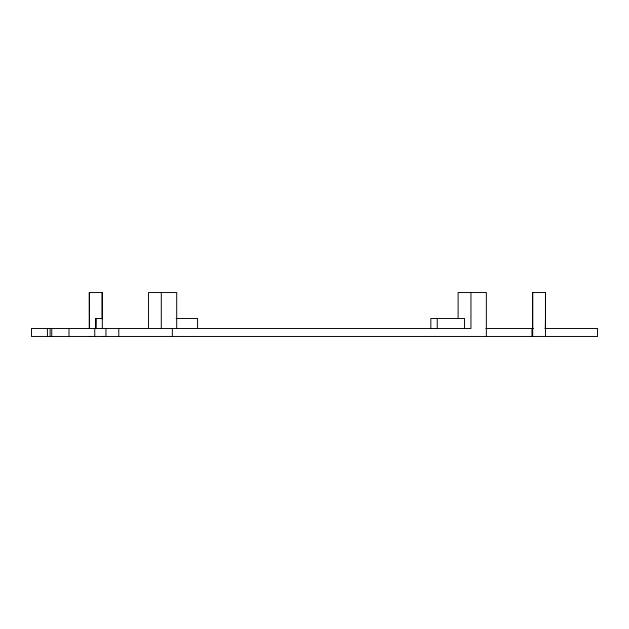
<?xml version="1.0" encoding="UTF-8"?>
<svg xmlns="http://www.w3.org/2000/svg" width="629" height="629" viewBox="0 0 629 629"><rect width="100%" height="100%" fill="white"/><g stroke="black" fill="none" stroke-linecap="round" stroke-linejoin="round"><path stroke-width="0.94" d="M89.365 292.548L89.365 328.472L89.294 292.548L102.205 292.548L102.338 328.472M102.205 292.548L102.126 318.887M95.789 328.472L95.922 318.494L95.922 328.472M95.789 318.494L102.338 318.494M176.128 318.494L197.577 318.494L197.577 328.472M545.453 318.494L545.319 328.472M485.84 328.472L533.447 328.472M544.926 328.472L597.55 328.472L597.55 336.452L31.45 336.452L31.45 328.472L470.956 328.472L470.956 292.548M89.294 336.452L90.835 336.452M102.126 336.452L103.675 336.452M545.524 336.452L545.524 292.548L532.614 292.548L532.614 328.472M545.453 292.548L545.453 328.472M532.692 292.548L532.692 336.452M531.922 328.472L531.969 336.452M486.359 336.452L486.359 292.548L458.124 292.548L458.124 318.494M464.54 328.472L464.54 318.494L430.826 318.494L430.826 328.472M437.249 318.494L437.249 328.472M176.694 328.472L176.694 292.548L148.46 292.548L148.46 328.472M172.354 328.472L172.354 336.452M161.291 292.548L161.291 328.645M118.795 328.472L118.795 336.452M105.955 328.472L105.955 336.452M94.743 328.472L94.743 336.452M69.001 328.472L69.001 336.452M51.735 328.472L51.735 336.452M50.108 328.472L50.108 336.452M47.419 328.472L47.419 336.452"/></g></svg>
